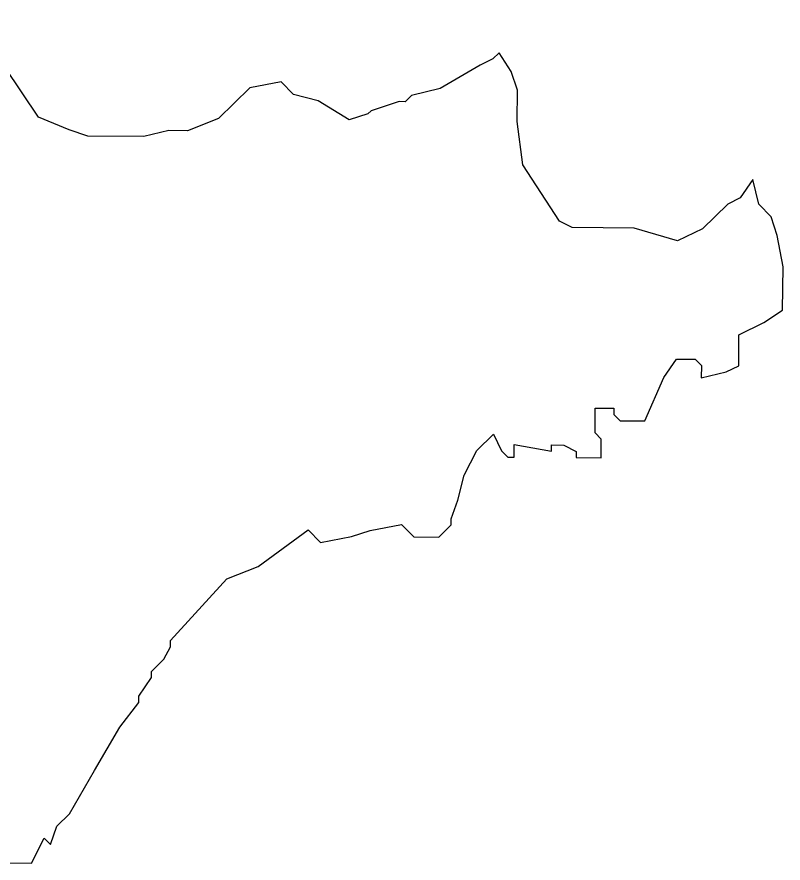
# Model space of a CAD drawing. Header units: metres. Extents: x 274483 to 277664, y 2063796 to 2066111.
# Drawn here: x 276074 to 277664, y 2064327 to 2066083 of the extents above; entities that cross this region are included whole.
import ezdxf

# ---------------------------------------------------------------- set-up
doc = ezdxf.new("R2010")
doc.units = ezdxf.units.M
doc.header["$MEASUREMENT"] = 0
doc.layers.add('VILLAGE BOUNDRY', color=10, linetype='Continuous')

msp = doc.modelspace()

# ---------------------------------------------------------------- linework, layer by layer
at = {"layer": 'VILLAGE BOUNDRY'}
msp.add_lwpolyline([(276052.5, 2064327.3), (276104.1, 2064326.8), (276130.4, 2064378.3), (276143.2, 2064365.2), (276156.4, 2064403.8), (276182.5, 2064429.4), (276234.9, 2064519.3), (276287.3, 2064609.1), (276326.5, 2064660.4), (276326.6, 2064673.3), (276352.8, 2064711.8), (276352.9, 2064724.7), (276378.9, 2064750.3), (276392.1, 2064776), (276392.2, 2064788.8), (276509.5, 2064916.9), (276574.3, 2064942.1), (276678.2, 2065018.6), (276703.8, 2064992.5), (276768.4, 2065004.9), (276807.2, 2065017.4), (276871.9, 2065029.7), (276897.5, 2065003.7), (276949.1, 2065003.2), (276975.1, 2065028.8), (276975.2, 2065041.7), (276988.5, 2065080.3), (277001.9, 2065131.8), (277028.1, 2065183.2), (277062.9, 2065217.3), (277079.8, 2065182.7), (277092.5, 2065169.7), (277105.5, 2065169.6), (277105.7, 2065195.4), (277183, 2065181.8), (277183.1, 2065194.7), (277208.9, 2065194.5), (277234.6, 2065181.3), (277234.5, 2065168.4), (277286.1, 2065167.9), (277286.5, 2065206.7), (277273.7, 2065219.7), (277274.1, 2065271.3), (277312.9, 2065270.9), (277312.8, 2065258.1), (277325.5, 2065245), (277377.1, 2065244.6), (277416.7, 2065334.5), (277442.8, 2065373), (277481.6, 2065372.7), (277494.4, 2065359.7), (277494.1, 2065333.8), (277545.9, 2065346.3), (277571.8, 2065359), (277572.4, 2065423.5), (277624.2, 2065448.8), (277663.1, 2065474.3), (277664, 2065564.6), (277651.7, 2065629.3), (277639.1, 2065668.1), (277613.5, 2065694.2), (277601.1, 2065745.9), (277574.9, 2065707.4), (277549, 2065694.7), (277496.9, 2065643.6), (277445.1, 2065618.2), (277355, 2065644.8), (277225.9, 2065646), (277200.2, 2065659.1), (277123.8, 2065776), (277111.8, 2065866.4), (277112.4, 2065931), (277099.8, 2065969.8), (277074.3, 2066008.8), (277061.3, 2065996), (277035.4, 2065983.3), (276952.1, 2065934.3), (276892.8, 2065920.1), (276879.8, 2065907.2), (276866.9, 2065907.4), (276808.7, 2065888.5), (276802.2, 2065882.2), (276763.3, 2065869.6), (276699.2, 2065908.9), (276647.6, 2065922.3), (276622.1, 2065948.3), (276557.4, 2065936), (276492.3, 2065872), (276427.6, 2065846.8), (276388.9, 2065847.2), (276337.1, 2065834.7), (276221, 2065835.8), (276182.4, 2065849.1), (276118.1, 2065875.4), (275978, 2066083.2)], dxfattribs=at)

doc.saveas('drawing.dxf')
